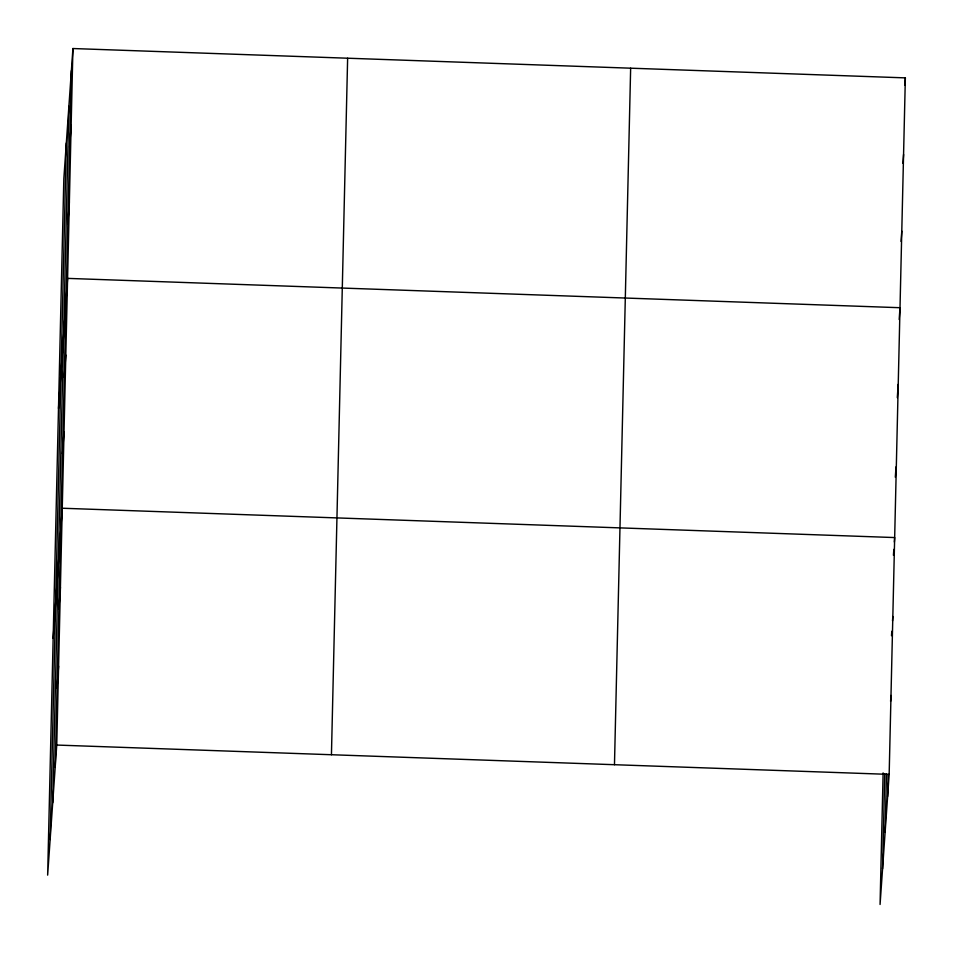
<?xml version="1.0" encoding="UTF-8"?>
<svg xmlns="http://www.w3.org/2000/svg" width="953" height="953" viewBox="0 0 953 953"><rect width="100%" height="100%" fill="white"/><g stroke="black" fill="none" stroke-linecap="round" stroke-linejoin="round"><path stroke-width="1.43" d="M50.14 839.522L66.329 142.998M52.701 802.819L68.89 106.307M55.203 767.213L71.38 70.689M72.928 48.532L63.839 178.616L47.65 875.128L56.751 745.055L72.928 48.532L905.35 77.872L889.161 774.384L880.072 904.468L883.121 772.895M331.441 754.728L347.631 58.216M614.471 764.699L630.648 68.187M882.561 868.85L884.765 773.836M885.123 832.16L886.481 773.681M887.612 796.541L888.125 774.61M69.605 147.31L71.153 125.153M67.818 223.931L69.366 201.774M58.49 408.468L67.592 278.383L900.013 307.712L899.179 319.529M64.256 377.162L65.805 355.004M62.481 453.783L64.03 431.626M53.154 638.319L62.255 508.235L894.664 537.563L894.355 541.995M58.86 609.336L60.42 587.179M57.025 688.269L58.586 666.111M904.838 85.258L905.35 77.872M902.956 163.344L903.575 154.481M901.061 241.443L901.788 231.102M897.297 397.627L898.226 384.333M895.308 477.203L896.034 466.863M893.426 555.289L893.843 549.381M891.496 635.711L891.805 631.279M892.52 620.939L892.83 616.508M890.59 701.348L890.995 695.44M56.751 745.055L889.161 774.384"/></g></svg>
